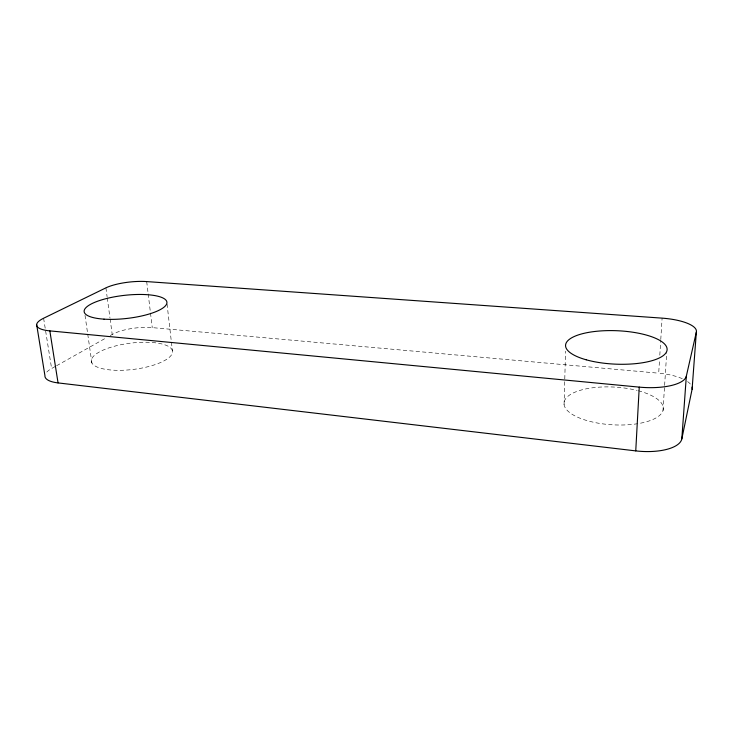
<?xml version="1.0" encoding="UTF-8"?>
<svg xmlns="http://www.w3.org/2000/svg" width="733" height="733" viewBox="0 0 733 733"><rect width="100%" height="100%" fill="white"/><g stroke="black" fill="none" stroke-linecap="round" stroke-linejoin="round"><path stroke-width="0.55" stroke-dasharray="3.67 2.75" d="M564.071 404.653L565.546 351.153M682.286 378.686A36.916 13.176 3.8 0 0 658.701 373.198L659.535 359.711M659.81 355.221L660.717 340.616M660.781 339.489L662.101 318.14M662.999 410.572L664.538 386.584M664.611 385.439L666.737 352.307M46.793 372.08A32.783 10.683 -8.2 0 1 51.612 368.516L55.589 366.289M56.578 365.73L106.248 337.821M110.225 335.586L112.213 334.468A29.622 9.089 -6.7 0 1 152.262 327.624L658.701 373.198M43.604 318.241L51.612 368.516M85.019 315.337L87.575 333.075M87.74 334.184L91.9 363.018M105.9 287.867L107.1 296.746M107.247 297.855L109.959 317.829M110.106 318.937L112.213 334.468M146.692 281.582L148.048 292.806M148.185 293.933L150.357 311.901M150.494 313.028L152.262 327.624M167.042 303.993L172.539 352.032A40.901 13.203 -7.1 0 1 110.976 370.009A40.901 13.203 -7.1 0 1 112.25 346.846A40.901 13.203 -7.1 0 1 172.539 352.032M687.6 381.609A36.916 13.176 3.8 0 1 690.605 384.33M638.26 390.735A49.752 18.884 3.3 0 1 639.094 423.454A49.752 18.884 3.3 0 1 563.989 403.929A49.752 18.884 3.3 0 1 637.151 390.451"/><path stroke-width="1.1" d="M635.749 450.887L639.249 387.125A41.946 14.568 3.3 0 0 686.326 376.185L696.35 332.058A37.685 11.646 2.8 0 0 662.101 318.14L146.692 281.582A30.126 7.981 -6.2 0 0 105.9 287.867L43.604 318.241A33.397 9.401 -7.4 0 0 49.844 330.885L58.054 382.91L635.749 450.887A41.002 16.392 4.4 0 0 681.818 438.93L692.099 389.214L696.35 332.058M681.818 438.93L686.326 376.185M49.844 330.885L639.249 387.125M36.65 324.563L44.933 375.644A32.783 10.683 -8.2 0 0 58.054 382.91M692.062 387.125A36.916 13.176 3.8 0 1 692.099 389.214M586.171 359.784A50.824 16.731 2.4 0 0 666.81 351.162A50.824 16.731 2.4 0 0 596.076 331.334A50.824 16.731 2.4 0 0 586.171 359.784M104.004 319.148A41.644 11.609 -6.5 0 0 166.913 302.876A41.644 11.609 -6.5 0 0 105.662 298.752A41.644 11.609 -6.5 0 0 104.004 319.148"/></g></svg>
